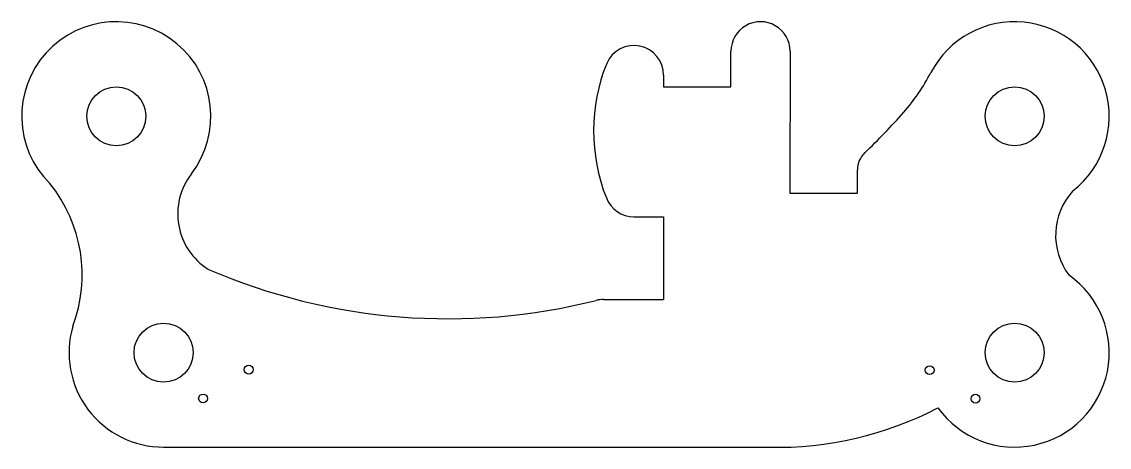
# Model space of a CAD drawing. Header units: millimetres. Extents: x -60 to 400, y 0 to 180.
import ezdxf

# ---------------------------------------------------------------- set-up
doc = ezdxf.new("R2010")
doc.units = ezdxf.units.MM
doc.layers.add('VISIBLE', color=7, linetype='Continuous', true_color=0x000000)

msp = doc.modelspace()

# ---------------------------------------------------------------- linework, layer by layer
at = {"layer": 'VISIBLE'}
for p, q in [((239.96, 152.49), (240, 167.5)), ((265, 167.49), (264.96, 107.49)), ((211.43, 157.38), (211.46, 152.49)), ((211.46, 152.49), (239.96, 152.49)), ((293.46, 107.49), (293.46, 117.28)), ((264.96, 107.49), (293.46, 107.49)), ((198.93, 97.49), (211.46, 97.49)), ((211.46, 97.49), (211.46, 62.49)), ((186.09, 62.49), (211.46, 62.49)), ((0, 0), (256.17, 0))]:
    msp.add_line(p, q, dxfattribs=at)
for centre, radius in [((-20, 140), 12.5), ((360, 140), 12.5), ((0, 40), 12.5), ((360, 40), 12.5), ((36.01, 32.81), 1.87), ((324.04, 32.58), 1.87), ((16.7, 20.61), 1.87), ((343.43, 20.5), 1.87)]:
    msp.add_circle(centre, radius, dxfattribs=at)
for centre, radius, start, end in [((-20, 140), 40, 322.5391, 225.3745), ((252.5, 167.5), 12.5, 359.9597, 180), ((360, 140), 40, 307.9677, 152.5005), ((198.93, 157.49), 12.5, 359.4678, 156.9358), ((258.9, 133.74), 77.01, 158.1565, 201.5484), ((249.15, 197.7), 84.97, 318.7717, 332.5005), ((120.3, 310.61), 256.29, 313.4652, 318.7717), ((303.55, 117.28), 10.09, 133.4652, 180), ((33.72, 98.71), 27.75, 142.3324, 237.6316), ((-95.72, 72.92), 61.31, 339.1774, 39.0298), ((405.27, 89.63), 27.96, 137.6366, 217.1586), ((198.93, 109.99), 12.5, 201.2836, 270), ((106.36, 237.63), 184.43, 241.6769, 241.7447), ((120.3, 310.61), 256.29, 246.7306, 284.159), ((360, 40), 40, 215.6724, 54.9271), ((186.09, 49.82), 12.67, 90, 104.159), ((0, 40), 40, 163.8436, 270), ((259.84, 145.23), 145.28, 268.5516, 297.7597)]:
    msp.add_arc(centre, radius, start, end, dxfattribs=at)

doc.saveas('drawing.dxf')
